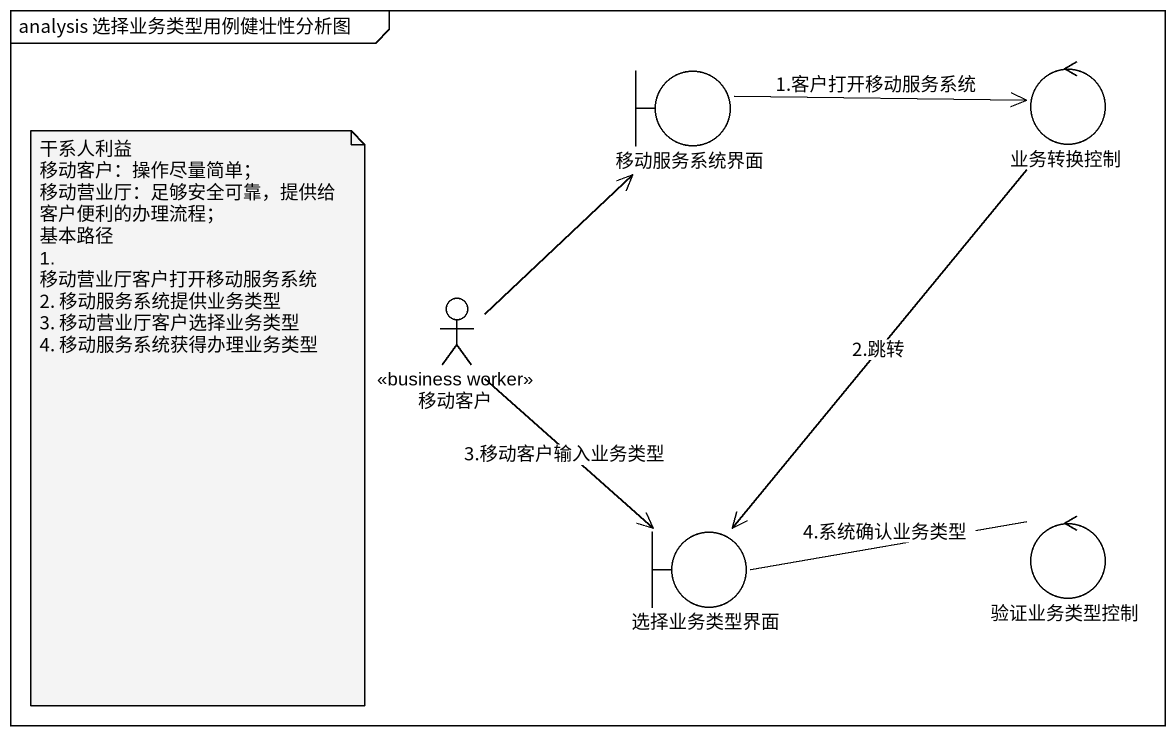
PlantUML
@startuml
mainframe analysis 选择业务类型用例健壮性分析图
boundary 移动服务系统界面
control 业务转换控制
actor 移动客户 <<business worker>>
control 验证业务类型控制
boundary 选择业务类型界面
移动服务系统界面 -right-> 业务转换控制 : 1.客户打开移动服务系统
移动服务系统界面 <-- 移动客户
业务转换控制 --> 选择业务类型界面 : 2.跳转
选择业务类型界面 <-up- 移动客户 : 3.移动客户输入业务类型
选择业务类型界面 -right- 验证业务类型控制 : 4.系统确认业务类型
note as N1
  干系人利益
  移动客户：操作尽量简单；
  移动营业厅：足够安全可靠，提供给客户便利的办理流程；
  基本路径
  1. 移动营业厅客户打开移动服务系统
  2. 移动服务系统提供业务类型
  3. 移动营业厅客户选择业务类型
  4. 移动服务系统获得办理业务类型
end note
@enduml
